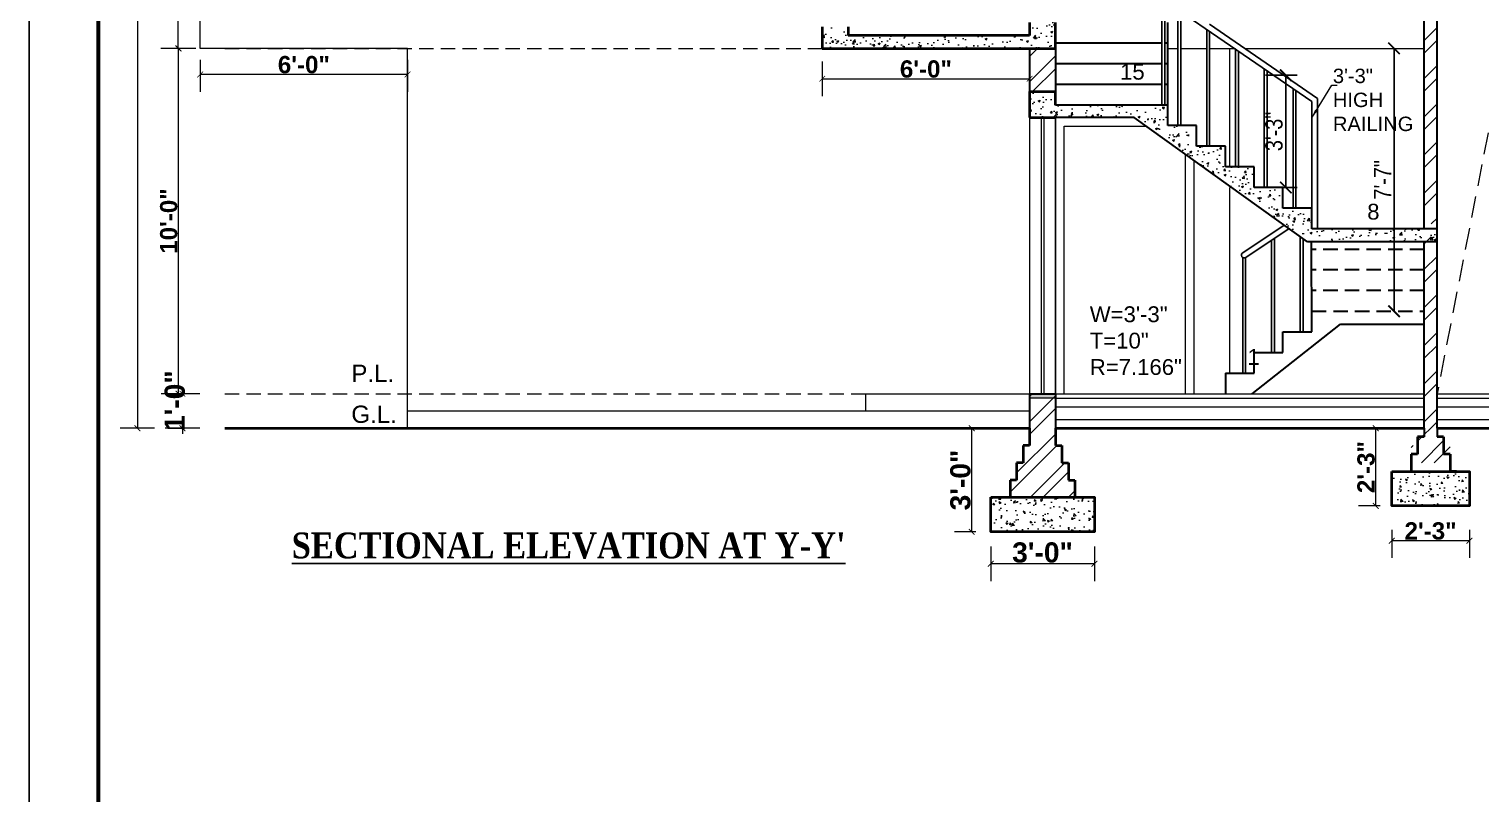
# Model space of a CAD drawing. Header units: feet. Extents: x 18471 to 30550, y -13540 to -11719.
# Drawn here: x 20521 to 21025, y -12382 to -12116 of the extents above; entities that cross this region are included whole.
import ezdxf

# ---------------------------------------------------------------- set-up
doc = ezdxf.new("R2010")
doc.units = ezdxf.units.FT
doc.header["$MEASUREMENT"] = 0
doc.header["$PDMODE"] = 2
doc.linetypes.add('DASHED', pattern=[0.75, 0.5, -0.25])
doc.layers.get('0').update_dxf_attribs({"lineweight": 30})
doc.layers.add('BLK_1_PARAPET_HT', color=2, linetype='Continuous', plot=False)
for name, color, linetype, lineweight in [('BLK_1_STAIR_HEADROOM', 7, 'Continuous', 0), ('DIM 01', 7, 'Continuous', 9), ('DOOR', 32, 'Continuous', 13), ('Flooring', 160, 'Continuous', 15), ('HATCH', 9, 'Continuous', 20), ('PARAPET', 33, 'Continuous', 13), ('RAILING', 210, 'Continuous', 25), ('SLAB RCC', 1, 'Continuous', 40), ('SPECS', 7, 'Continuous', 13), ('STAIR', 82, 'Continuous', 30), ('TEXT', 7, 'Continuous', 30), ('WALL', 10, 'Continuous', 30), ('wall 2', 7, 'Continuous', 40), ('WINDOW', 150, 'Continuous', 20)]:
    doc.layers.add(name, color=color, linetype=linetype, lineweight=lineweight)
doc.layers.add('Text F.F', color=7, linetype='Continuous')
doc.styles.add('AR. TEXT 01', font='arialbd.ttf')
doc.styles.add('DIM TEXT', font='GOTHIC.TTF', dxfattribs={"height": 5})
doc.styles.get("Standard").update_dxf_attribs({"font": 'ARIALN.TTF'})
doc.styles.add('TEX02', font='GARA.TTF')
doc.styles.add('TEXT', font='arial.ttf', dxfattribs={"height": 5})
doc.dimstyles.new('DIM 50', dxfattribs={"dimtxt": 6, "dimasz": 3, "dimexe": 6, "dimexo": 4, "dimgap": 0.3125, "dimtad": 1, "dimzin": 3, "dimdsep": 46, "dimlunit": 4, "dimtxsty": 'AR. TEXT 01', "dimblk": 'DOT', "dimcen": 0.09, "dimclrd": 5, "dimclre": 5, "dimclrt": 5, "dimazin": 0, "dimtfac": 0.8, "dimtofl": 0, "dimtmove": 1, "dimatfit": 3, "dimfxl": 6, "dimfxlon": 1, "dimfrac": 1, "dimtolj": 1, "dimtzin": 0, "dimlwd": -1, "dimlwe": -1, "dimarcsym": 1})
doc.dimstyles.new('DIM STYLE', dxfattribs={"dimtxt": 5, "dimasz": 3, "dimexe": 0, "dimexo": 0, "dimgap": 1.5, "dimtad": 1, "dimdec": 4, "dimzin": 3, "dimdsep": 46, "dimlunit": 4, "dimtxsty": 'DIM TEXT', "dimblk": 'ARCHTICK', "dimcen": 0, "dimdle": 1, "dimclrd": 256, "dimclre": 253, "dimclrt": 256, "dimadec": 0, "dimazin": 0, "dimtfac": 0.75, "dimtdec": 4, "dimtofl": 0, "dimtmove": 1, "dimatfit": 3, "dimfxl": 1, "dimfrac": 1, "dimtolj": 1, "dimtzin": 0, "dimlwd": -1, "dimlwe": -1, "dimarcsym": 0})
doc.dimstyles.get("Standard").update_dxf_attribs({"dimtxt": 6, "dimasz": 4, "dimexe": 4, "dimexo": 4, "dimgap": 1, "dimtad": 1, "dimdec": 1, "dimzin": 3, "dimdsep": 46, "dimlunit": 4, "dimtxsty": 'Standard', "dimblk": 'ARCHTICK', "dimcen": 0.09, "dimadec": 0, "dimazin": 0, "dimtfac": 1.005, "dimtdec": 1, "dimtofl": 0, "dimtmove": 2, "dimatfit": 3, "dimfxl": 4, "dimfxlon": 1, "dimtolj": 1, "dimtzin": 0, "dimarcsym": 0})

# ---------------------------------------------------------------- blocks, each defined once
blk = doc.blocks.new('_ArchTick')
at = {"color": 0, "linetype": 'ByBlock', "const_width": 0.15}
blk.add_lwpolyline([(-0.5, -0.5), (0.5, 0.5)], dxfattribs=at)
blk = doc.blocks.new('*D102')
at = {"layer": 'Defpoints', "color": 0, "transparency": 16777216}
for p in [(20854.48, -12291.07), (20890.48, -12291.07), (20854.48, -12302.16)]:
    blk.add_point(p, dxfattribs=at)
at = {"layer": 'DIM 01', "ltscale": 5, "transparency": 16777216}
for p, q in [((20854.48, -12296.16), (20854.48, -12308.16)), ((20890.48, -12296.16), (20890.48, -12308.16)), ((20890.48, -12302.16), (20854.48, -12302.16))]:
    blk.add_line(p, q, dxfattribs=at)
at = {"layer": 'DIM 01', "transparency": 16777216, "xscale": 2, "yscale": 2, "zscale": 2}
for p, rotation in [((20854.48, -12302.16), 179.9999999998842), ((20890.48, -12302.16), 359.9999999998842)]:
    blk.add_blockref('_ArchTick', p, dxfattribs=dict(at, rotation=rotation))
at = {"layer": 'DIM 01', "transparency": 16777216, "insert": (20872.48, -12298.28), "char_height": 7, "attachment_point": 5, "style": 'AR. TEXT 01'}
blk.add_mtext('\\A1;3\'-0"', dxfattribs=at)
blk = doc.blocks.new('*D103')
at = {"layer": 'Defpoints', "color": 0, "transparency": 16777216}
for p in [(20847.88, -12255.07), (20853.38, -12255.07), (20853.38, -12291.07)]:
    blk.add_point(p, dxfattribs=at)
at = {"layer": 'DIM 01', "ltscale": 5, "transparency": 16777216}
for p, q in [((20849.38, -12255.07), (20841.88, -12255.07)), ((20847.88, -12291.07), (20847.88, -12255.07)), ((20849.38, -12291.07), (20841.88, -12291.07))]:
    blk.add_line(p, q, dxfattribs=at)
at = {"layer": 'DIM 01', "transparency": 16777216, "xscale": 2, "yscale": 2, "zscale": 2}
for p, rotation in [((20847.88, -12255.07), 90), ((20847.88, -12291.07), 270)]:
    blk.add_blockref('_ArchTick', p, dxfattribs=dict(at, rotation=rotation))
at = {"layer": 'DIM 01', "transparency": 16777216, "insert": (20844, -12273.07), "char_height": 7, "attachment_point": 5, "rotation": 90, "style": 'AR. TEXT 01'}
blk.add_mtext('\\A1;3\'-0"', dxfattribs=at)
blk = doc.blocks.new('*D104')
at = {"layer": 'Defpoints', "color": 0, "transparency": 16777216}
for p in [(20988.22, -12255.07), (20993.73, -12255.07), (20993.73, -12282.07)]:
    blk.add_point(p, dxfattribs=at)
at = {"layer": 'DIM 01', "ltscale": 5, "transparency": 16777216}
for p, q in [((20989.73, -12255.07), (20982.22, -12255.07)), ((20988.22, -12282.07), (20988.22, -12255.07)), ((20989.73, -12282.07), (20982.22, -12282.07))]:
    blk.add_line(p, q, dxfattribs=at)
at = {"layer": 'DIM 01', "transparency": 16777216, "xscale": 2, "yscale": 2, "zscale": 2}
for p, rotation in [((20988.22, -12255.07), 90), ((20988.22, -12282.07), 270)]:
    blk.add_blockref('_ArchTick', p, dxfattribs=dict(at, rotation=rotation))
at = {"layer": 'DIM 01', "transparency": 16777216, "insert": (20984.85, -12268.57), "char_height": 6, "attachment_point": 5, "rotation": 90, "style": 'AR. TEXT 01'}
blk.add_mtext('\\A1;2\'-3"', dxfattribs=at)
blk = doc.blocks.new('*D105')
at = {"layer": 'Defpoints', "color": 0, "transparency": 16777216}
for p in [(20993.73, -12286.38), (21020.73, -12286.38), (20993.73, -12294.16)]:
    blk.add_point(p, dxfattribs=at)
at = {"layer": 'DIM 01', "ltscale": 5, "transparency": 16777216}
for p, q in [((20993.73, -12290.38), (20993.73, -12300.16)), ((21020.73, -12290.38), (21020.73, -12300.16)), ((21020.73, -12294.16), (20993.73, -12294.16))]:
    blk.add_line(p, q, dxfattribs=at)
at = {"layer": 'DIM 01', "transparency": 16777216, "xscale": 2, "yscale": 2, "zscale": 2, "rotation": 180}
blk.add_blockref('_ArchTick', (20993.73, -12294.16), dxfattribs=at)
at = {"layer": 'DIM 01', "transparency": 16777216, "xscale": 2, "yscale": 2, "zscale": 2}
blk.add_blockref('_ArchTick', (21020.73, -12294.16), dxfattribs=at)
at = {"layer": 'DIM 01', "transparency": 16777216, "insert": (21007.23, -12290.79), "char_height": 6, "attachment_point": 5, "style": 'AR. TEXT 01'}
blk.add_mtext('\\A1;2\'-3"', dxfattribs=at)
blk = doc.blocks.new('*D113')
at = {"layer": 'Defpoints', "color": 0, "transparency": 16777216}
for p in [(20584.08, -12243.07), (20573.8, -12255.07), (20584.08, -12255.07)]:
    blk.add_point(p, dxfattribs=at)
at = {"layer": 'DIM 01', "ltscale": 5, "transparency": 16777216}
for p, q in [((20573.8, -12243.07), (20573.8, -12241.07)), ((20579.8, -12243.07), (20567.8, -12243.07)), ((20579.8, -12255.07), (20567.8, -12255.07)), ((20573.8, -12255.07), (20573.8, -12257.07))]:
    blk.add_line(p, q, dxfattribs=at)
at = {"layer": 'DIM 01', "transparency": 16777216, "xscale": 2, "yscale": 2, "zscale": 2}
for p, rotation in [((20573.8, -12243.07), 270), ((20573.8, -12255.07), 90)]:
    blk.add_blockref('_ArchTick', p, dxfattribs=dict(at, rotation=rotation))
at = {"layer": 'DIM 01', "transparency": 16777216, "insert": (20571.18, -12245.49), "char_height": 7, "attachment_point": 5, "rotation": 90, "style": 'AR. TEXT 01'}
blk.add_mtext('\\A1;1\'-0"', dxfattribs=at)
blk = doc.blocks.new('*D118')
at = {"layer": 'Defpoints', "color": 0, "transparency": 16777216}
for p in [(20579.98, -12123.07), (20651.98, -12123.07), (20579.98, -12132.12)]:
    blk.add_point(p, dxfattribs=at)
at = {"layer": 'DIM 01', "ltscale": 5, "transparency": 16777216}
for p, q in [((20579.98, -12127.07), (20579.98, -12138.12)), ((20651.98, -12127.07), (20651.98, -12138.12)), ((20651.98, -12132.12), (20579.98, -12132.12))]:
    blk.add_line(p, q, dxfattribs=at)
at = {"layer": 'DIM 01', "transparency": 16777216, "xscale": 2, "yscale": 2, "zscale": 2, "rotation": 180}
blk.add_blockref('_ArchTick', (20579.98, -12132.12), dxfattribs=at)
at = {"layer": 'DIM 01', "transparency": 16777216, "xscale": 2, "yscale": 2, "zscale": 2}
blk.add_blockref('_ArchTick', (20651.98, -12132.12), dxfattribs=at)
at = {"layer": 'DIM 01', "transparency": 16777216, "insert": (20615.98, -12128.74), "char_height": 6, "attachment_point": 5, "style": 'AR. TEXT 01'}
blk.add_mtext('\\A1;6\'-0"', dxfattribs=at)
blk = doc.blocks.new('*D119')
at = {"layer": 'Defpoints', "color": 0, "ltscale": 5, "transparency": 16777216}
for p in [(20572.31, -12072.07), (20651.98, -12072.07), (20615.98, -12123.07)]:
    blk.add_point(p, dxfattribs=at)
at = {"layer": 'DIM 01', "ltscale": 5, "transparency": 16777216}
for p, q in [((20578.31, -12072.07), (20566.31, -12072.07)), ((20572.31, -12123.07), (20572.31, -12072.07)), ((20578.31, -12123.07), (20566.31, -12123.07))]:
    blk.add_line(p, q, dxfattribs=at)
at = {"layer": 'DIM 01', "ltscale": 5, "transparency": 16777216, "xscale": 2, "yscale": 2, "zscale": 2}
for p, rotation in [((20572.31, -12072.07), 90), ((20572.31, -12123.07), 270)]:
    blk.add_blockref('_ArchTick', p, dxfattribs=dict(at, rotation=rotation))
at = {"layer": 'DIM 01', "ltscale": 5, "transparency": 16777216, "insert": (20568.94, -12097.57), "char_height": 6, "attachment_point": 5, "rotation": 90, "style": 'AR. TEXT 01'}
blk.add_mtext('\\A1;4\'-3"', dxfattribs=at)
blk = doc.blocks.new('*D120')
at = {"layer": 'Defpoints', "color": 0, "ltscale": 5, "transparency": 16777216}
for p in [(20572.46, -12123.07), (20601.96, -12123.07), (20601.96, -12243.07)]:
    blk.add_point(p, dxfattribs=at)
at = {"layer": 'DIM 01', "ltscale": 5, "transparency": 16777216}
for p, q in [((20578.46, -12123.07), (20566.46, -12123.07)), ((20572.46, -12243.07), (20572.46, -12123.07)), ((20578.46, -12243.07), (20566.46, -12243.07))]:
    blk.add_line(p, q, dxfattribs=at)
at = {"layer": 'DIM 01', "ltscale": 5, "transparency": 16777216, "xscale": 2, "yscale": 2, "zscale": 2}
for p, rotation in [((20572.46, -12123.07), 90), ((20572.46, -12243.07), 270)]:
    blk.add_blockref('_ArchTick', p, dxfattribs=dict(at, rotation=rotation))
at = {"layer": 'DIM 01', "ltscale": 5, "transparency": 16777216, "insert": (20569.08, -12183.07), "char_height": 6, "attachment_point": 5, "rotation": 90, "style": 'AR. TEXT 01'}
blk.add_mtext('\\A1;10\'-0"', dxfattribs=at)
blk = doc.blocks.new('*D123')
at = {"layer": 'Defpoints', "color": 0, "transparency": 16777216}
for p in [(20795.98, -11913.07), (20558.16, -12255.07), (20699.44, -12255.07)]:
    blk.add_point(p, dxfattribs=at)
at = {"layer": 'DIM 01', "ltscale": 5, "transparency": 16777216}
for p, q in [((20564.16, -11913.07), (20552.16, -11913.07)), ((20558.16, -11913.07), (20558.16, -12255.07)), ((20564.16, -12255.07), (20552.16, -12255.07))]:
    blk.add_line(p, q, dxfattribs=at)
at = {"layer": 'DIM 01', "transparency": 16777216, "xscale": 2, "yscale": 2, "zscale": 2}
for p, rotation in [((20558.16, -11913.07), 90), ((20558.16, -12255.07), 270)]:
    blk.add_blockref('_ArchTick', p, dxfattribs=dict(at, rotation=rotation))
at = {"layer": 'DIM 01', "transparency": 16777216, "insert": (20554.79, -12084.07), "char_height": 6, "attachment_point": 5, "rotation": 90, "style": 'AR. TEXT 01'}
blk.add_mtext('\\A1;28\'-6"', dxfattribs=at)
blk = doc.blocks.new('*D129')
at = {"layer": 'Defpoints', "color": 0, "ltscale": 5, "transparency": 16777216}
for p in [(20795.98, -12123.07), (20867.98, -12123.07), (20867.98, -12133.63)]:
    blk.add_point(p, dxfattribs=at)
at = {"layer": 'DIM 01', "ltscale": 5, "transparency": 16777216}
for p, q in [((20795.98, -12127.63), (20795.98, -12139.63)), ((20867.98, -12127.63), (20867.98, -12139.63)), ((20795.98, -12133.63), (20867.98, -12133.63))]:
    blk.add_line(p, q, dxfattribs=at)
at = {"layer": 'DIM 01', "ltscale": 5, "transparency": 16777216, "xscale": 2, "yscale": 2, "zscale": 2, "rotation": 180}
blk.add_blockref('_ArchTick', (20795.98, -12133.63), dxfattribs=at)
at = {"layer": 'DIM 01', "ltscale": 5, "transparency": 16777216, "xscale": 2, "yscale": 2, "zscale": 2}
blk.add_blockref('_ArchTick', (20867.98, -12133.63), dxfattribs=at)
at = {"layer": 'DIM 01', "ltscale": 5, "transparency": 16777216, "insert": (20831.98, -12130.26), "char_height": 6, "attachment_point": 5, "style": 'AR. TEXT 01'}
blk.add_mtext('\\A1;6\'-0"', dxfattribs=at)
blk = doc.blocks.new('*D138')
at = {"layer": 'BLK_1_PARAPET_HT', "color": 0, "lineweight": -2, "transparency": 16777216}
for p, q in [((20949.95, -12132.41), (20960.95, -12132.41)), ((20956.95, -12171.41), (20956.95, -12132.41)), ((20949.95, -12171.41), (20960.95, -12171.41))]:
    blk.add_line(p, q, dxfattribs=at)
at = {"layer": 'Defpoints', "color": 0, "transparency": 16777216}
for p in [(20943.62, -12132.41), (20956.95, -12132.41), (20943.62, -12171.41)]:
    blk.add_point(p, dxfattribs=at)
at = {"layer": 'BLK_1_PARAPET_HT', "color": 0, "lineweight": -2, "transparency": 16777216, "xscale": 4, "yscale": 4, "zscale": 4}
for p, rotation in [((20956.95, -12132.41), 90), ((20956.95, -12171.41), 270)]:
    blk.add_blockref('_ArchTick', p, dxfattribs=dict(at, rotation=rotation))
at = {"layer": 'BLK_1_PARAPET_HT', "color": 0, "transparency": 16777216, "insert": (20952.89, -12151.91), "char_height": 6, "attachment_point": 5, "rotation": 90}
blk.add_mtext('\\A1;3\'-3"', dxfattribs=at)
blk = doc.blocks.new('*D390')
at = {"layer": 'BLK_1_STAIR_HEADROOM', "color": 0, "lineweight": -2, "transparency": 16777216}
for p, q in [((20990.56, -12123.07), (20990.56, -12123.07)), ((20994.56, -12214.41), (20994.56, -12123.07)), ((20990.56, -12214.41), (20990.56, -12214.41))]:
    blk.add_line(p, q, dxfattribs=at)
at = {"layer": 'Defpoints', "color": 0, "transparency": 16777216}
for p in [(20994.56, -12123.07), (20994.56, -12123.07), (20994.56, -12214.41)]:
    blk.add_point(p, dxfattribs=at)
at = {"layer": 'BLK_1_STAIR_HEADROOM', "color": 0, "lineweight": -2, "transparency": 16777216, "xscale": 4, "yscale": 4, "zscale": 4}
for p, rotation in [((20994.56, -12123.07), 90), ((20994.56, -12214.41), 270)]:
    blk.add_blockref('_ArchTick', p, dxfattribs=dict(at, rotation=rotation))
at = {"layer": 'BLK_1_STAIR_HEADROOM', "color": 0, "transparency": 16777216, "insert": (20990.56, -12168.74), "char_height": 6, "attachment_point": 5, "rotation": 90}
blk.add_mtext('\\A1;7\'-7"', dxfattribs=at)

msp = doc.modelspace()

# ---------------------------------------------------------------- hatches: boundary and pattern name
at = {"layer": 'HATCH', "ltscale": 25}
h = msp.add_hatch(dxfattribs=at)
h.set_pattern_fill('ANSI32', color=256, scale=25, style=0)
h.set_pattern_definition([(45, (4872.495, 22473.2965), (-6.629126, 6.629126), []), (45, (4876.915, 22473.2965), (-6.629126, 6.629126), [])])
h.paths.add_polyline_path([(21009.484, -11994.074), (21004.984, -11994.074), (21004.984, -12184.074), (21009.484, -12184.074)])
h.paths.add_polyline_path([(21009.484, -12188.574), (21004.984, -12188.574), (21004.984, -12252.074), (21004.984, -12255.074), (21002.734, -12255.074), (21002.734, -12261.074), (21000.484, -12261.074), (21000.484, -12267.074), (21013.984, -12267.074), (21013.984, -12261.074), (21011.734, -12261.074), (21011.734, -12255.074), (21009.484, -12255.074), (21009.484, -12252.074)])
at = {"layer": 'HATCH', "ltscale": 20}
h = msp.add_hatch(dxfattribs=at)
h.set_pattern_fill('AR-CONC', color=256, style=0)
h.set_pattern_definition([(50, (4122.5806, 22470.2965), (7.1726018, -0.62752135), [0.75, -8.25]), (-5, (4122.5806, 22470.2965), (-1.3875133, 7.5219213), [0.6, -6.6]), (100.4514, (4123.178, 22470.244), (5.7850938, 6.8943954), [0.6374019, -7.0114211]), (46.1842, (4122.581, 22472.2965), (10.6724105, -1.6551901), [1.125, -12.375]), (96.6356, (4123.47, 22472.159), (9.346627, 9.7411787), [0.956103, -10.51713]), (-8.8158, (4122.581, 22472.296), (9.3466195, 9.741186), [0.9, -9.9]), (21, (4123.5806, 22471.7965), (5.9690705, -4.0261889), [0.75, -8.25]), (-34, (4123.5806, 22471.7965), (2.4331533, 7.2515005), [0.6, -6.6]), (71.4514, (4124.078, 22471.461), (8.4022263, 3.225305), [0.6374019, -7.0114211]), (37.5, (4122.5806, 22470.2965), (0.12159855, 3.32893854), [0, -6.52, 0, -6.7, 0, -6.625]), (7.5, (4122.5806, 22470.2965), (2.63069537, 3.94411712), [0, -3.82, 0, -6.37, 0, -2.525]), (-32.5, (4120.3506, 22470.2965), (5.33822436, -0.22554872), [0, -2.5, 0, -7.8, 0, -10.35]), (-42.5, (4119.3506, 22470.2965), (5.8318617, 1.0010498), [0, -3.25, 0, -5.18, 0, -7.35])])
h.paths.add_polyline_path([(20876.984, -12114.074), (20867.984, -12114.074), (20867.984, -12118.574), (20804.984, -12118.574), (20804.984, -12115.574), (20795.984, -12115.574), (20795.984, -12123.074), (20876.984, -12123.074)])
at = {"layer": 'HATCH', "ltscale": 25}
h = msp.add_hatch(dxfattribs=at)
h.set_pattern_fill('ANSI32', color=256, scale=25, style=0)
h.set_pattern_definition([(45, (4882.495, 22473.2965), (-6.629126, 6.629126), []), (45, (4886.915, 22473.2965), (-6.629126, 6.629126), [])])
h.paths.add_polyline_path([(20876.984, -12123.074), (20867.984, -12123.074), (20867.984, -12138.074), (20876.984, -12138.074)])
at = {"layer": 'HATCH', "ltscale": 20}
h = msp.add_hatch(dxfattribs=at)
h.set_pattern_fill('AR-CONC', color=256, style=0)
h.set_pattern_definition([(50, (-49375.721, 64290.9427), (7.17260183, -0.62752135), [0.75, -8.25]), (-5, (-49375.721, 64290.943), (-1.38751334, 7.52192134), [0.6, -6.6]), (100.4514445, (-49375.123, 64290.8904), (5.78508847, 6.8943999), [0.6374019, -7.0114211]), (46.1842, (-49375.721, 64292.943), (10.6724133, -1.6551928), [1.125, -12.375]), (96.635635, (-49374.832, 64292.805), (9.3466195, 9.741186), [0.9561034, -10.5171376]), (-8.815836, (-49375.721, 64292.943), (9.3466195, 9.741186), [0.9, -9.9]), (21, (-49374.721, 64292.4427), (5.96907052, -4.0261889), [0.75, -8.25]), (-34, (-49374.721, 64292.443), (2.4331533, 7.25150045), [0.6, -6.6]), (71.451445, (-49374.2235, 64292.107), (8.40222377, 3.22531153), [0.6374019, -7.0114211]), (37.5, (-49375.721, 64290.9427), (0.121598553, 3.32893854), [0, -6.52, 0, -6.7, 0, -6.625]), (7.5, (-49375.721, 64290.9427), (2.63069537, 3.94411712), [0, -3.82, 0, -6.37, 0, -2.525]), (-32.5, (-49377.951, 64290.9427), (5.33822436, -0.22554872), [0, -2.5, 0, -7.8, 0, -10.35]), (-42.5, (-49378.951, 64290.9427), (5.8318617, 1.00104982), [0, -3.25, 0, -5.18, 0, -7.35])])
h.paths.add_polyline_path([(20867.984, -12147.074), (20867.984, -12138.074), (20876.984, -12138.074), (20876.984, -12142.75), (20915.984, -12142.75), (20915.984, -12149.916), (20925.984, -12149.916), (20925.984, -12157.082), (20935.984, -12157.082), (20935.984, -12164.248), (20945.984, -12164.248), (20945.984, -12171.414), (20955.984, -12171.414), (20955.984, -12178.58), (20965.984, -12178.58), (20965.984, -12185.746), (21009.484, -12185.746), (21009.484, -12190.246), (20964.538, -12190.246), (20904.293, -12147.074)])
at = {"layer": 'HATCH', "ltscale": 25}
h = msp.add_hatch(dxfattribs=at)
h.set_pattern_fill('ANSI32', color=256, scale=25, style=0)
h.set_pattern_definition([(45, (4122.581, 22470.2965), (-6.629126, 6.629126), []), (45, (4127, 22470.2965), (-6.629126, 6.629126), [])])
h.paths.add_polyline_path([(20876.984, -12244.574), (20867.984, -12244.574), (20867.984, -12255.074), (20867.984, -12261.074), (20865.734, -12261.074), (20865.734, -12267.074), (20863.484, -12267.074), (20863.484, -12273.074), (20861.234, -12273.074), (20861.234, -12279.074), (20883.734, -12279.074), (20883.734, -12273.074), (20881.484, -12273.074), (20881.484, -12267.074), (20879.234, -12267.074), (20879.234, -12261.074), (20876.984, -12261.074), (20876.984, -12255.074), (20876.984, -12255.074)])
h.paths.add_polyline_path([(20876.984, -12244.574), (20867.984, -12244.574), (20867.984, -12243.074), (20876.984, -12243.074)])
at = {"layer": 'HATCH'}
msp.add_hatch(color=256, dxfattribs=at).paths.add_polyline_path([(20876.984, -12244.574), (20876.984, -12243.074), (20867.984, -12243.074), (20867.984, -12244.574)])
at = {"layer": 'HATCH', "ltscale": 20}
h = msp.add_hatch(dxfattribs=at)
h.set_pattern_fill('AR-CONC', color=256, style=0)
h.set_pattern_definition([(130, (9721.5823, 115277.809), (-7.17260183, -0.62752135), [0.75, -8.25]), (-175, (9721.582, 115277.809), (1.38751334, 7.52192134), [0.6, -6.6]), (79.5486, (9720.9846, 115277.757), (-5.7850938, 6.89439542), [0.6374019, -7.0114211]), (133.8158, (9721.582, 115279.809), (-10.6724105, -1.65519014), [1.125, -12.375]), (83.3644, (9720.693, 115279.671), (-9.34662706, 9.7411787), [0.9561029, -10.51713]), (-171.1842, (9721.582, 115279.809), (-9.34661945, 9.741186), [0.9, -9.9]), (159, (9720.5823, 115279.309), (-5.96907052, -4.0261889), [0.75, -8.25]), (-146, (9720.582, 115279.309), (-2.4331533, 7.25150045), [0.6, -6.6]), (108.5486, (9720.085, 115278.9736), (-8.4022263, 3.22530497), [0.6374019, -7.0114211]), (142.5, (9721.5823, 115277.809), (-0.121598553, 3.32893854), [0, -6.52, 0, -6.7, 0, -6.625]), (172.5, (9721.5823, 115277.809), (-2.63069537, 3.94411712), [0, -3.82, 0, -6.37, 0, -2.525]), (-147.5, (9723.8123, 115277.809), (-5.33822436, -0.22554872), [0, -2.5, 0, -7.8, 0, -10.35]), (-137.5, (9724.8123, 115277.809), (-5.8318617, 1.00104982), [0, -3.25, 0, -5.18, 0, -7.35])])
h.paths.add_polyline_path([(20993.734, -12282.074), (20993.734, -12270.074), (21020.734, -12270.074), (21020.734, -12282.074)])
at = {"layer": 'HATCH', "ltscale": 10}
h = msp.add_hatch(dxfattribs=at)
h.set_pattern_fill('AR-CONC', color=256, style=0)
h.set_pattern_definition([(130, (5585.5104, 118711.223), (-7.17260183, -0.62752135), [0.75, -8.25]), (-175, (5585.5104, 118711.223), (1.38751334, 7.52192134), [0.6, -6.6]), (79.5486, (5584.913, 118711.171), (-5.7850938, 6.89439542), [0.6374019, -7.0114211]), (133.8158, (5585.51, 118713.223), (-10.6724105, -1.65519014), [1.125, -12.375]), (83.3644, (5584.621, 118713.085), (-9.34662706, 9.7411787), [0.9561029, -10.51713]), (-171.1842, (5585.51, 118713.223), (-9.34661945, 9.741186), [0.9, -9.9]), (159, (5584.5104, 118712.723), (-5.96907052, -4.0261889), [0.75, -8.25]), (-146, (5584.5104, 118712.723), (-2.4331533, 7.25150045), [0.6, -6.6]), (108.5486, (5584.013, 118712.3875), (-8.4022263, 3.22530497), [0.6374019, -7.0114211]), (142.5, (5585.5104, 118711.223), (-0.121598553, 3.32893854), [0, -6.52, 0, -6.7, 0, -6.625]), (172.5, (5585.5104, 118711.223), (-2.63069537, 3.94411712), [0, -3.82, 0, -6.37, 0, -2.525]), (-147.5, (5587.7404, 118711.223), (-5.33822436, -0.22554872), [0, -2.5, 0, -7.8, 0, -10.35]), (-137.5, (5588.7404, 118711.223), (-5.8318617, 1.00104982), [0, -3.25, 0, -5.18, 0, -7.35])])
h.paths.add_polyline_path([(20890.484, -12279.074), (20890.484, -12291.074), (20854.484, -12291.074), (20854.484, -12279.074)])

# ---------------------------------------------------------------- linework, layer by layer
at = {"color": 3, "lineweight": 25}
msp.add_line((20520.543, -13379.53), (20520.543, -11849.532), dxfattribs=at)
at = {"layer": 'DOOR'}
msp.add_lwpolyline([(20876.984, -12243.074), (20876.984, -12243.074), (20876.984, -12147.074), (20904.293, -12147.074)], dxfattribs=at)
at = {"layer": 'DOOR', "lineweight": 0}
for points in [[(20879.984, -12243.074), (20879.984, -12150.074), (20908.479, -12150.074)], [(20921.984, -12159.752), (20921.984, -12243.074)], [(20924.984, -12161.902), (20924.984, -12243.074)]]:
    msp.add_lwpolyline(points, dxfattribs=at)
at = {"layer": 'Flooring'}
for p, q in [((20915.984, -12123.074), (20919.484, -12123.074)), ((20920.484, -12123.074), (20929.484, -12123.074)), ((20930.484, -12123.074), (20939.484, -12123.074)), ((20942.739, -12123.074), (21004.984, -12123.074)), ((20876.984, -12243.074), (21004.984, -12243.074)), ((20876.984, -12244.574), (21004.984, -12244.574)), ((21009.484, -12243.074), (21065.984, -12243.074)), ((21009.484, -12244.574), (21065.984, -12244.574)), ((20876.984, -12247.574), (21004.984, -12247.574)), ((21009.484, -12247.574), (21065.984, -12247.574)), ((20876.984, -12252.074), (21004.984, -12252.074)), ((21009.484, -12252.074), (21065.984, -12252.074))]:
    msp.add_line(p, q, dxfattribs=at)
at = {"layer": 'HATCH', "linetype": 'DASHED', "ltscale": 10}
for p, q in [((20588.517, -12123.074), (20867.984, -12123.074)), ((20588.517, -12243.074), (20867.984, -12243.074)), ((20568.96, -12255.074), (20576.517, -12255.074))]:
    msp.add_line(p, q, dxfattribs=at)
at = {"layer": 'HATCH'}
for p, q in [((20867.984, -12243.074), (20876.984, -12243.074)), ((20876.984, -12244.574), (20867.984, -12244.574))]:
    msp.add_line(p, q, dxfattribs=at)
at = {"layer": 'PARAPET', "linetype": 'DASHED', "ltscale": 15}
msp.add_line((21065.984, -11953.676), (21009.484, -12243.074), dxfattribs=at)
at = {"layer": 'RAILING'}
for p, q in [((20913.952, -12142.75), (20913.952, -12087.074)), ((20965.984, -12141.507), (20913.952, -12105.682)), ((20914.952, -12142.75), (20914.952, -12106.37)), ((20919.484, -12149.916), (20919.484, -12109.491)), ((20920.484, -12149.916), (20920.484, -12110.179)), ((20967.984, -12140.456), (20930.484, -12114.637)), ((20929.484, -12157.082), (20929.484, -12116.376)), ((20930.484, -12157.082), (20930.484, -12117.065)), ((20939.484, -12164.248), (20939.484, -12123.261)), ((20940.484, -12164.248), (20940.484, -12123.95)), ((20949.484, -12171.414), (20949.484, -12130.147)), ((20950.484, -12171.414), (20950.484, -12130.835)), ((20959.484, -12178.58), (20959.484, -12137.032)), ((20960.484, -12178.58), (20960.484, -12137.72)), ((20967.984, -12185.746), (20967.984, -12140.456)), ((20965.984, -12178.58), (20965.984, -12141.507)), ((20941.984, -12194.074), (20956.436, -12184.44)), ((20943.094, -12195.738), (20958.174, -12185.685)), ((20951.984, -12228.742), (20951.984, -12189.811)), ((20952.984, -12228.742), (20952.984, -12189.145)), ((20961.984, -12221.576), (20961.984, -12188.416)), ((20962.984, -12221.576), (20962.984, -12189.133)), ((20941.984, -12235.908), (20941.984, -12195.738)), ((20942.984, -12235.908), (20942.984, -12195.811))]:
    msp.add_line(p, q, dxfattribs=at)
msp.add_arc((20942.539, -12194.906), 1, 123.69007, 303.69007, dxfattribs=at)
at = {"layer": 'SLAB RCC'}
for p, q in [((20795.984, -12115.574), (20795.984, -12123.074)), ((20804.984, -12115.574), (20804.984, -12118.574)), ((20867.984, -12114.074), (20867.984, -12118.574)), ((20876.984, -12123.074), (20876.984, -12114.074)), ((20867.984, -12118.574), (20804.984, -12118.574)), ((20795.984, -12123.074), (20876.984, -12123.074)), ((20867.984, -12138.074), (20876.984, -12138.074)), ((20867.984, -12138.074), (20867.984, -12147.074)), ((20876.984, -12142.75), (20876.984, -12138.074)), ((20867.984, -12147.074), (20876.984, -12147.074)), ((20876.984, -12147.074), (20876.984, -12147.074)), ((20588.517, -12255.074), (20867.984, -12255.074)), ((20876.984, -12255.074), (21004.984, -12255.074)), ((21009.484, -12255.074), (21065.984, -12255.074))]:
    msp.add_line(p, q, dxfattribs=at)
at = {"layer": 'STAIR'}
for p, q in [((20915.984, -12142.75), (20915.984, -12114.074)), ((20913.952, -12121.252), (20876.984, -12121.252)), ((20915.984, -12121.252), (20914.952, -12121.252)), ((20913.952, -12128.418), (20876.984, -12128.418)), ((20915.984, -12128.418), (20914.952, -12128.418)), ((20913.952, -12135.584), (20876.984, -12135.584)), ((20915.984, -12135.584), (20914.952, -12135.584)), ((20965.984, -12221.576), (20965.885, -12190.246)), ((20945.331, -12243.074), (20975.943, -12218.91)), ((20975.943, -12218.91), (21004.984, -12218.91)), ((20955.984, -12228.742), (20955.984, -12221.576)), ((20955.984, -12221.576), (20965.984, -12221.576)), ((20945.984, -12235.908), (20945.984, -12228.742)), ((20945.984, -12228.742), (20955.984, -12228.742)), ((20935.984, -12235.908), (20935.984, -12243.074)), ((20935.984, -12235.908), (20945.984, -12235.908))]:
    msp.add_line(p, q, dxfattribs=at)
at = {"layer": 'STAIR', "lineweight": 30}
for p, q in [((20915.984, -12142.75), (20876.984, -12142.75)), ((20915.984, -12149.916), (20915.984, -12142.75)), ((20904.293, -12147.074), (20876.984, -12147.074)), ((20964.538, -12190.246), (20904.293, -12147.074)), ((20925.984, -12149.916), (20915.984, -12149.916)), ((20925.984, -12157.082), (20925.984, -12149.916)), ((20935.984, -12157.082), (20925.984, -12157.082)), ((20935.984, -12164.248), (20935.984, -12157.082)), ((20945.984, -12164.248), (20935.984, -12164.248)), ((20945.984, -12171.414), (20945.984, -12164.248)), ((20955.984, -12171.414), (20945.984, -12171.414)), ((20955.984, -12178.58), (20955.984, -12171.414)), ((20965.984, -12178.58), (20955.984, -12178.58)), ((20965.984, -12185.746), (20965.984, -12178.58)), ((21009.484, -12185.746), (20965.984, -12185.746)), ((21009.484, -12190.246), (21009.484, -12185.746)), ((21009.484, -12190.246), (20964.538, -12190.246))]:
    msp.add_line(p, q, dxfattribs=at)
at = {"layer": 'STAIR', "linetype": 'DASHED', "ltscale": 10}
for p, q in [((21004.984, -12192.912), (20965.984, -12192.912)), ((21004.984, -12200.078), (20965.984, -12200.078)), ((21004.984, -12207.244), (20965.984, -12207.244)), ((20965.984, -12214.41), (21004.984, -12214.41))]:
    msp.add_line(p, q, dxfattribs=at)
at = {"layer": 'WALL', "color": 35, "linetype": 'Continuous', "lineweight": 60}
msp.add_line((20544.543, -11873.532), (20544.543, -13355.53), dxfattribs=at)
at = {"layer": 'WALL'}
for p, q in [((21004.984, -12185.746), (21004.984, -12083.574)), ((21009.484, -12185.746), (21009.484, -12083.574)), ((20867.984, -12123.074), (20867.984, -12138.074)), ((20876.984, -12123.074), (20876.984, -12138.074)), ((21004.984, -12255.074), (21004.984, -12190.246)), ((21009.484, -12255.074), (21009.484, -12190.246)), ((20867.984, -12243.074), (20876.984, -12243.074)), ((20867.984, -12243.074), (20867.984, -12255.074)), ((20867.984, -12243.074), (20867.984, -12243.074)), ((20876.984, -12243.074), (20876.984, -12255.074)), ((20876.984, -12243.074), (20876.984, -12243.074))]:
    msp.add_line(p, q, dxfattribs=at)
at = {"layer": 'WALL', "lineweight": 15}
for p, q in [((20579.984, -12123.074), (20579.984, -12099.074)), ((20651.984, -12123.074), (20579.984, -12123.074)), ((20651.984, -12255.074), (20651.984, -12123.074))]:
    msp.add_line(p, q, dxfattribs=at)
at = {"layer": 'WALL', "lineweight": 9}
for p, q in [((20937.484, -12164.248), (20937.484, -12123.074)), ((20937.484, -12235.908), (20937.484, -12171.367)), ((20810.984, -12243.074), (20810.984, -12249.074)), ((20810.984, -12243.074), (20867.984, -12243.074)), ((20651.984, -12249.074), (20867.984, -12249.074))]:
    msp.add_line(p, q, dxfattribs=at)
at = {"layer": 'WALL', "ltscale": 25}
for p, q in [((21004.984, -12255.074), (21004.984, -12258.074)), ((21009.484, -12255.074), (21009.484, -12258.074))]:
    msp.add_line(p, q, dxfattribs=at)
at = {"layer": 'wall 2'}
for p, q in [((20867.984, -12255.074), (20867.984, -12261.074)), ((20876.984, -12255.074), (20876.984, -12261.074)), ((20865.734, -12261.074), (20865.734, -12267.074)), ((20867.984, -12261.074), (20865.734, -12261.074)), ((20876.984, -12261.074), (20879.234, -12261.074)), ((20879.234, -12261.074), (20879.234, -12267.074)), ((21002.734, -12258.074), (21002.734, -12264.074)), ((21004.984, -12258.074), (21002.734, -12258.074)), ((21011.734, -12258.074), (21009.484, -12258.074)), ((21011.734, -12258.074), (21011.734, -12264.074)), ((21000.484, -12264.074), (21000.484, -12270.074)), ((21002.734, -12264.074), (21000.484, -12264.074)), ((21013.984, -12264.074), (21011.734, -12264.074)), ((21013.984, -12264.074), (21013.984, -12270.074)), ((20865.734, -12267.074), (20863.484, -12267.074)), ((20863.484, -12267.074), (20863.484, -12273.074)), ((20879.234, -12267.074), (20881.484, -12267.074)), ((20881.484, -12267.074), (20881.484, -12273.074)), ((20998.234, -12270.074), (21000.484, -12270.074)), ((21016.234, -12270.074), (21013.984, -12270.074)), ((20861.234, -12273.074), (20861.234, -12279.074)), ((20863.484, -12273.074), (20861.234, -12273.074)), ((20881.484, -12273.074), (20883.734, -12273.074)), ((20883.734, -12273.074), (20883.734, -12279.074)), ((20890.484, -12291.074), (20854.484, -12291.074))]:
    msp.add_line(p, q, dxfattribs=at)
for points in [[(20993.734, -12270.074), (21020.734, -12270.074), (21020.734, -12282.074), (20993.734, -12282.074)], [(20854.484, -12279.074), (20890.484, -12279.074), (20890.484, -12291.074), (20854.484, -12291.074)]]:
    msp.add_lwpolyline(points, close=True, dxfattribs=at)
at = {"layer": 'WINDOW'}
for p, q in [((20867.984, -12147.074), (20867.984, -12243.074)), ((20871.984, -12147.074), (20871.984, -12243.074)), ((20872.984, -12147.074), (20872.984, -12243.074)), ((20876.984, -12147.074), (20876.984, -12243.074))]:
    msp.add_line(p, q, dxfattribs=at)

# ---------------------------------------------------------------- texts
at = {"layer": 'TEXT', "attachment_point": 1}
for s, insert, char_height, width, style in [('\\A1;{\\fArial|b0|i0|c0|p34;15}', (20899.41, -12128.418), 5.5, 1.48454, 'TEX02'), ('\\A1;{\\fArial|b0|i0|c0|p34;8}', (20985.237, -12177.06), 5.5, 1.48454, 'TEX02'), ('\\A1;{\\fArial|b0|i0|c0|p34;W=3\'-3"\\PT=10"\\PR=7.166"}', (20888.894, -12212.706), 5.5, 25.53323, 'TEX02'), ('\\A1;{\\fArial|b0|i0|c0|p34;1}', (20943.63, -12227.552), 5.5, 1.48454, 'TEX02'), ('\\A1;{\\fArial|b0|i0|c0|p34;P.L.}', (20632.459, -12232.975), 6, 16.03306, 'TEXT'), ('\\A1;{\\fArial|b0|i0|c0|p34;G.L.}', (20632.459, -12247.199), 6, 16.03306, 'TEXT')]:
    msp.add_mtext(s, dxfattribs=dict(at, insert=insert, char_height=char_height, width=width, style=style))
at = {"layer": 'TEXT', "insert": (20973.321, -12130.122), "char_height": 5, "width": 27.04404, "attachment_point": 1}
msp.add_mtext('{\\fArial|b0|i0|c0|p34;3\'-3" HIGH \\PRAILING}', dxfattribs=at)
at = {"layer": 'Text F.F', "ltscale": 2, "insert": (20707.931, -12300.503), "char_height": 9, "width": 324.83091, "attachment_point": 8}
msp.add_mtext("\\A1;{\\fGaramond|b1|i0|c0|p18;\\LSECTIONAL ELEVATION AT Y-Y'}", dxfattribs=at)

# ---------------------------------------------------------------- dimensions: what is measured, and where the dimension line sits
at = {"layer": 'BLK_1_PARAPET_HT', "color": 2}
dim = msp.add_linear_dim(base=(20956.952, -12132.414), p1=(20943.617, -12171.414), p2=(20943.617, -12132.414), angle=90, dimstyle='Standard', override={"dimfxl": 7}, dxfattribs=at)
dim.commit()
dim.dimension.update_dxf_attribs({"geometry": '*D138', "text_midpoint": (20952.889, -12151.914)})
at = {"layer": 'BLK_1_STAIR_HEADROOM'}
dim = msp.add_linear_dim(base=(20994.557, -12123.074), p1=(20994.557, -12214.41), p2=(20994.557, -12123.074), angle=90, dimstyle='Standard', override={"dimdec": 0, "dimfxl": 7}, dxfattribs=at)
dim.commit()
dim.dimension.update_dxf_attribs({"geometry": '*D390', "text_midpoint": (20990.557, -12168.742)})
at = {"layer": 'DIM 01', "ltscale": 5}
for base, p1, p2, angle, picture, middle in [((20558.164, -12255.074), (20795.984, -11913.074), (20699.443, -12255.074), 90, '*D123', (20554.785, -12084.074)), ((20572.314, -12072.074), (20615.984, -12123.074), (20651.984, -12072.074), 90, '*D119', (20568.938, -12097.574)), ((20572.459, -12123.074), (20601.961, -12243.074), (20601.961, -12123.074), 90, '*D120', (20569.083, -12183.074)), ((20988.219, -12255.074), (20993.734, -12282.074), (20993.734, -12255.074), 90, '*D104', (20984.846, -12268.574)), ((20993.734, -12294.158), (21020.734, -12286.382), (20993.734, -12286.382), 180, '*D105', (21007.234, -12290.785))]:
    dim = msp.add_linear_dim(base=base, p1=p1, p2=p2, angle=angle, dimstyle='DIM 50', override={"dimtxt": 6, "dimasz": 2, "dimblk": 'ArchTick', "dimblk1": 'ArchTick', "dimblk2": 'ArchTick', "dimclrd": 256, "dimclre": 256, "dimclrt": 256, "dimtmove": 2}, dxfattribs=at)
    dim.commit()
    dim.dimension.update_dxf_attribs({"geometry": picture, "text_midpoint": middle})
for base, p1, p2, picture, middle in [((20579.984, -12132.116), (20651.984, -12123.074), (20579.984, -12123.074), '*D118', (20615.984, -12128.744)), ((20867.984, -12133.634), (20795.984, -12123.074), (20867.984, -12123.074), '*D129', (20831.984, -12130.258))]:
    dim = msp.add_linear_dim(base=base, p1=p1, p2=p2, dimstyle='DIM 50', override={"dimtxt": 6, "dimasz": 2, "dimblk": 'ArchTick', "dimblk1": 'ArchTick', "dimblk2": 'ArchTick', "dimclrd": 256, "dimclre": 256, "dimclrt": 256, "dimtmove": 2}, dxfattribs=at)
    dim.commit()
    dim.dimension.update_dxf_attribs({"geometry": picture, "text_midpoint": middle})
dim = msp.add_linear_dim(base=(20573.797, -12255.074), p1=(20584.076, -12243.074), p2=(20584.076, -12255.074), angle=270, dimstyle='DIM 50', override={"dimtxt": 7, "dimasz": 2, "dimblk": 'ArchTick', "dimblk1": 'ArchTick', "dimblk2": 'ArchTick', "dimclrd": 256, "dimclre": 256, "dimclrt": 256, "dimtmove": 2}, dxfattribs=at)
dim.commit()
dim.dimension.update_dxf_attribs({"geometry": '*D113', "text_midpoint": (20571.185, -12245.485), "dimtype": 161})
for p1, p2, distance, picture, middle in [((20853.375, -12291.074), (20853.375, -12255.074), 5.494, '*D103', (20843.999, -12273.074)), ((20890.484, -12291.074), (20854.484, -12291.074), 11.085, '*D102', (20872.484, -12298.277))]:
    dim = msp.add_aligned_dim(p1=p1, p2=p2, distance=distance, dimstyle='DIM 50', override={"dimtxt": 7, "dimasz": 2, "dimblk": 'ArchTick', "dimblk1": 'ArchTick', "dimblk2": 'ArchTick', "dimclrd": 256, "dimclre": 256, "dimclrt": 256, "dimtmove": 2}, dxfattribs=at)
    dim.commit()
    dim.dimension.update_dxf_attribs({"geometry": picture, "text_midpoint": middle})

# ---------------------------------------------------------------- leaders
at = {"layer": 'SPECS'}
msp.add_leader([(20965.984, -12147.177), (20972.892, -12135.798), (20974.753, -12135.798)], dimstyle='DIM STYLE', override={"dimtad": 0}, dxfattribs=at)

doc.saveas('drawing.dxf')
